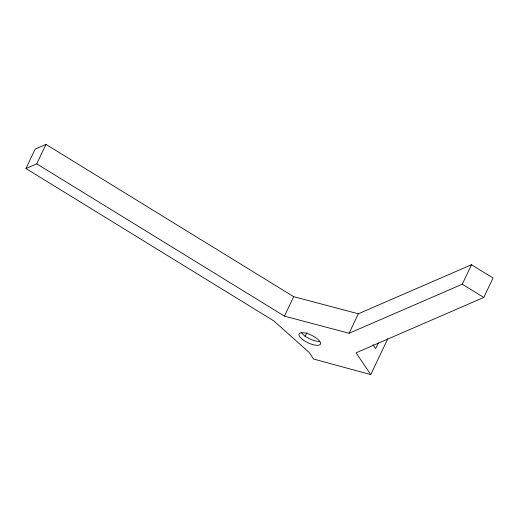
<?xml version="1.0" encoding="UTF-8"?>
<svg xmlns="http://www.w3.org/2000/svg" width="519" height="519" viewBox="0 0 519 519"><rect width="100%" height="100%" fill="white"/><g stroke="black" fill="none" stroke-linecap="round" stroke-linejoin="round"><path stroke-width="0.78" d="M370.767 374.595L313.495 359.025L309.356 352.602L273.669 320.8L25.95 168.539L35.188 149.076L45.97 144.405L293.683 296.667L358.324 313.8L471.512 264.742L493.05 277.983L483.812 297.439L356.079 352.81L370.767 374.595L387.79 338.751M25.95 168.539L36.732 163.861L45.97 144.405M36.732 163.861L284.444 316.129L293.683 296.667M304.938 336.896L306.956 332.647M284.444 316.129L349.086 333.263L358.324 313.8M378.357 342.91L375.633 348.651L372.94 344.655M349.086 333.263L462.267 284.204L471.512 264.742M462.267 284.204L483.812 297.439M319.704 341.431A11.833 4.165 25.4 0 1 301.312 332.407M302.558 339.51A11.833 4.165 25.4 0 0 320.366 344.233A11.833 4.165 25.4 0 0 306.327 333.321A11.833 4.165 25.4 0 0 302.558 339.51"/></g></svg>
